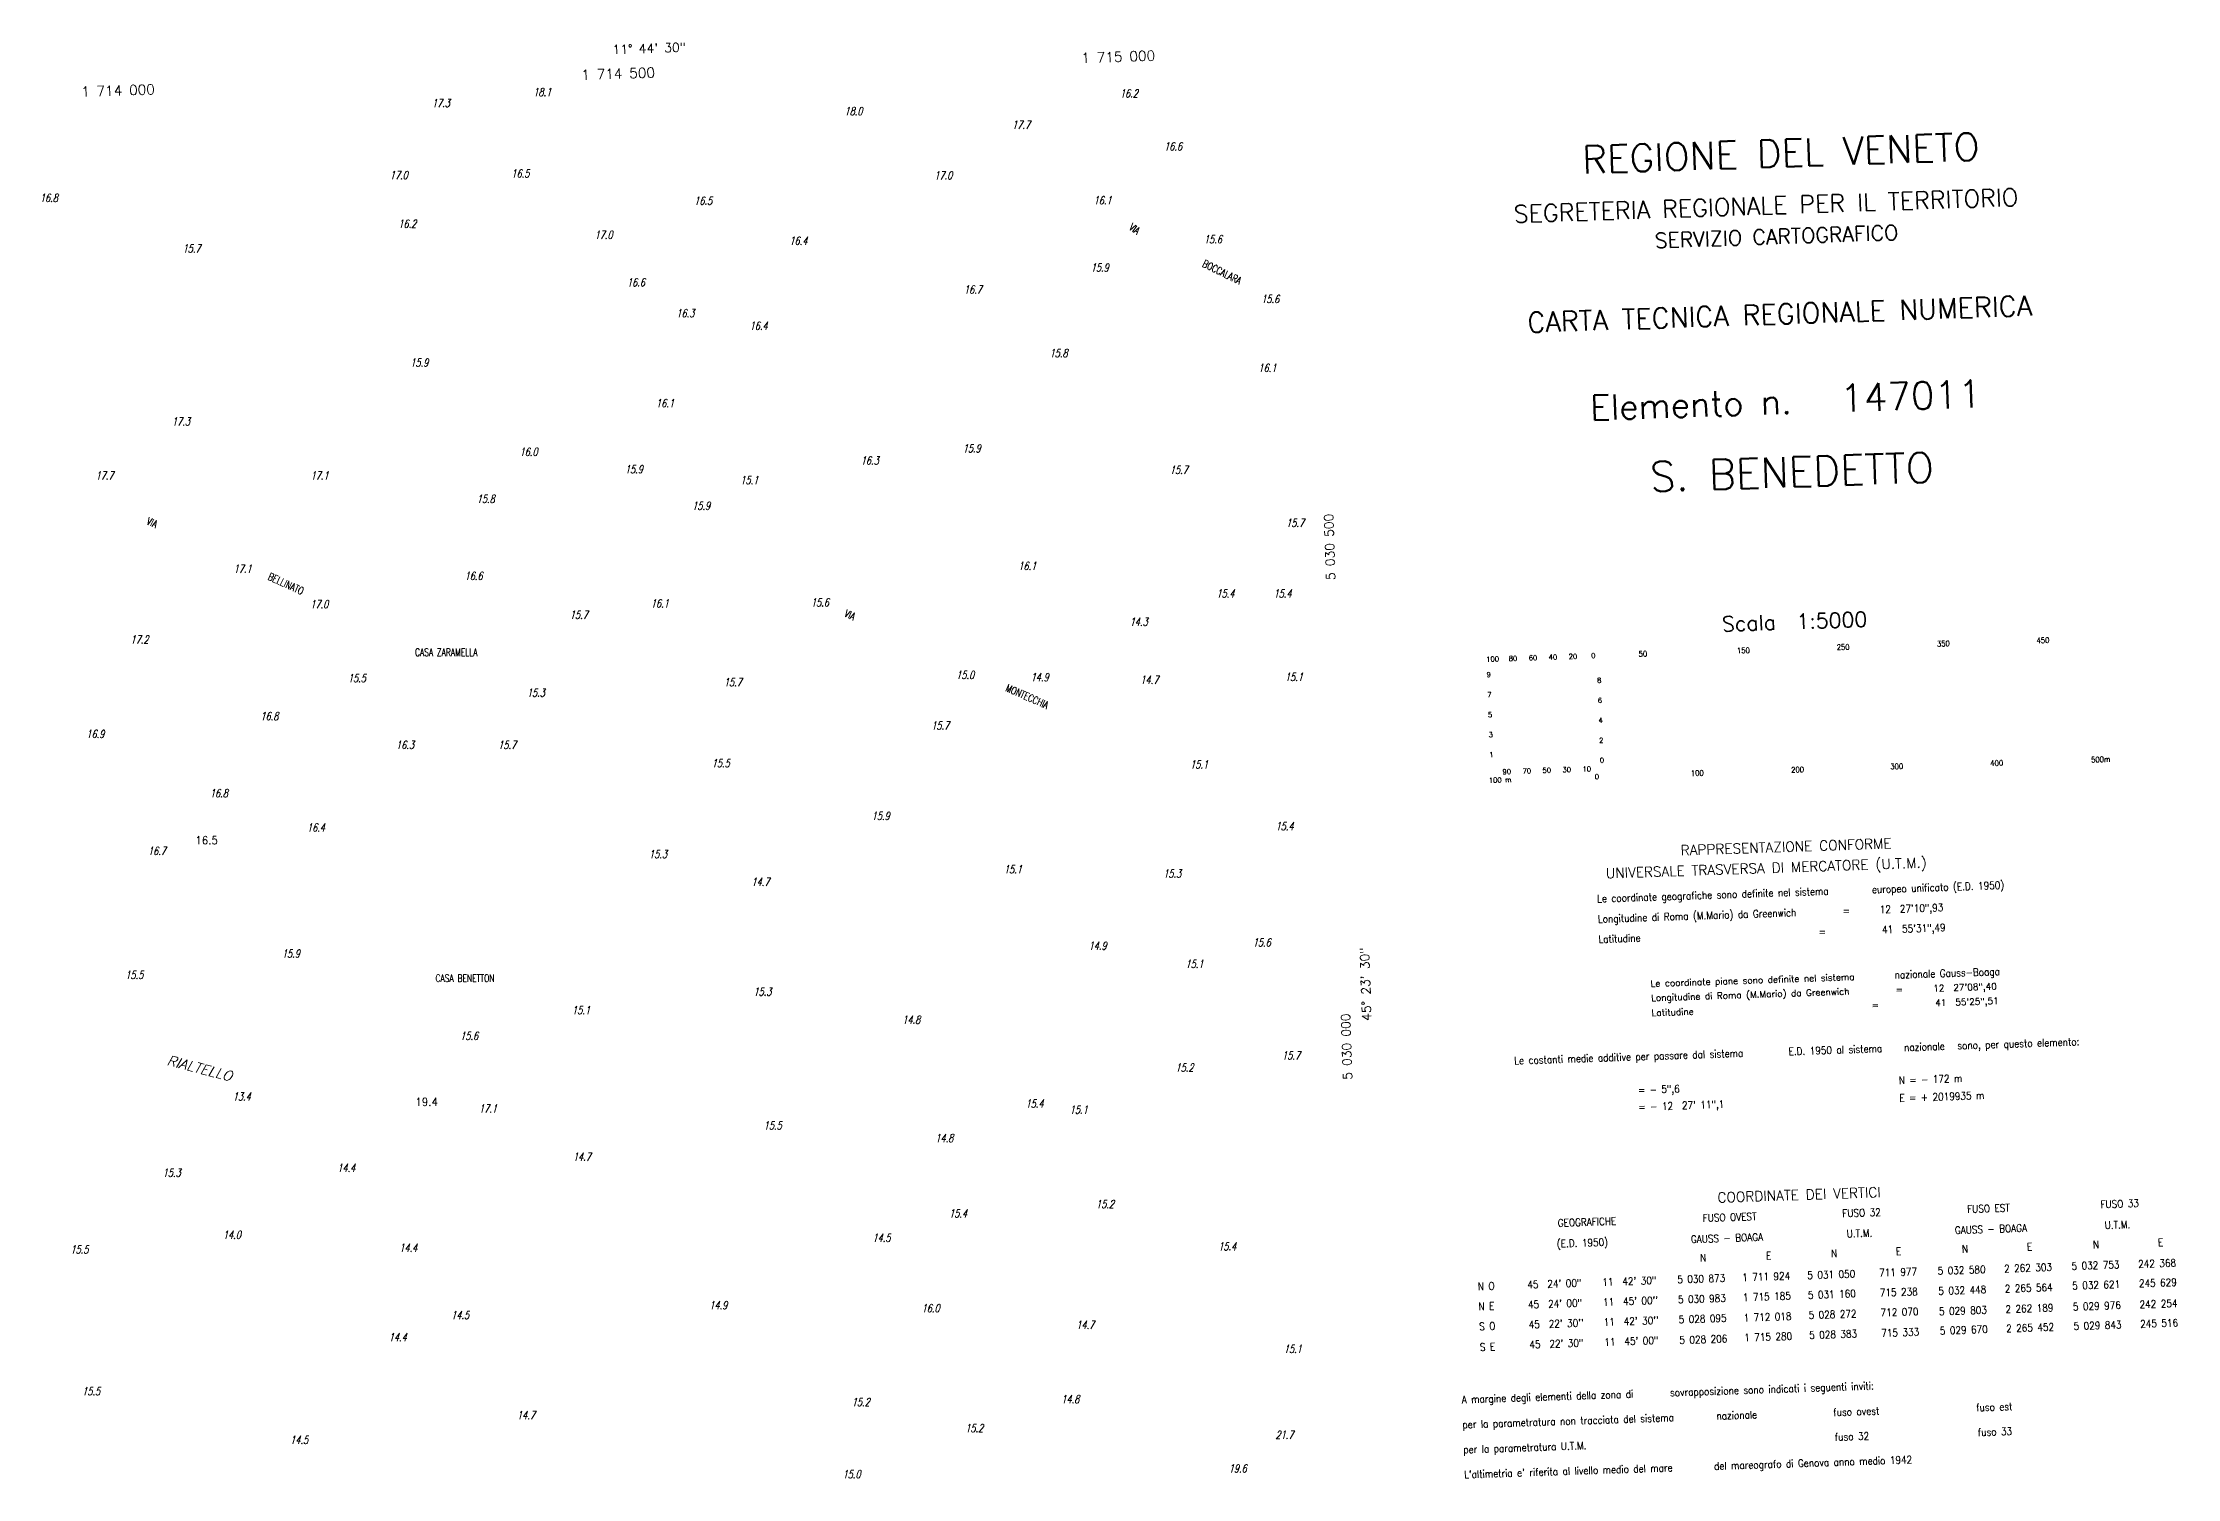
# Model space of a CAD drawing. Extents: x 1711905 to 1716091, y 5028020 to 5031001.
# Drawn here: x 1713924 to 1716058, y 5029566 to 5031001 of the extents above; entities that cross this region are included whole.
import ezdxf
from ezdxf.enums import TextEntityAlignment as Align

# ---------------------------------------------------------------- set-up
doc = ezdxf.new("R2010")
doc.units = 0
for name, color, linetype in [('11B2', 13, 'CONTINUOUS'), ('12A1', 13, 'CONTINUOUS'), ('14G7', 5, 'CONTINUOUS'), ('14O15', 5, 'CONTINUOUS'), ('16C3', 8, 'CONTINUOUS'), ('16K11', 7, 'CONTINUOUS'), ('16L12', 3, 'CONTINUOUS'), ('16M13', 2, 'CONTINUOUS'), ('16N14', 3, 'CONTINUOUS'), ('16O15', 2, 'CONTINUOUS'), ('16P16', 6, 'CONTINUOUS'), ('16Q17', 6, 'CONTINUOUS')]:
    doc.layers.add(name, color=color, linetype=linetype)
doc.styles.add('ROMANS', font='romans.shx')
doc.styles.get("Standard").update_dxf_attribs({"font": 'SIMPLEX'})
doc.styles.add('STYLE1', font='romans.shx', dxfattribs={"width": 0.75, "oblique": 15})

msp = doc.modelspace()

# ---------------------------------------------------------------- texts
at = {"layer": '11B2', "style": 'STYLE1', "oblique": 15, "width": 0.75}
for s, p in [('17.3               ', (1714313.504, 5030936.531, 17.344)), ('18.1               ', (1714414.809, 5030947.461, 18.108)), ('16.2               ', (1715001.34, 5030946.172, 16.171)), ('18.0               ', (1714725.984, 5030928.398, 18.026)), ('17.7               ', (1714893.504, 5030914.82, 17.661)), ('16.6               ', (1715045.492, 5030893.109, 16.572)), ('17.0               ', (1714271.379, 5030864.43, 16.974)), ('16.5               ', (1714392.934, 5030866.047, 16.49)), ('17.0               ', (1714815.73, 5030864.188, 17.04)), ('16.8               ', (1713921.578, 5030841.742, 16.794)), ('16.5               ', (1714575.707, 5030838.883, 16.475)), ('16.1               ', (1714975.012, 5030839.242, 16.138)), ('16.2               ', (1714279.883, 5030815.82, 16.158)), ('17.0               ', (1714476.094, 5030804.641, 16.958)), ('15.7               ', (1714064.277, 5030791.117, 15.734)), ('16.4               ', (1714670.895, 5030798.781, 16.39)), ('15.6               ', (1715085.313, 5030800.336, 15.637)), ('15.9               ', (1714972.176, 5030772, 15.897)), ('16.6               ', (1714508.5, 5030757.25, 16.592)), ('16.7               ', (1714845.387, 5030750.094, 16.723)), ('15.6               ', (1715142.566, 5030740.617, 15.637)), ('16.3               ', (1714557.82, 5030726.414, 16.291)), ('16.4               ', (1714631.133, 5030713.859, 16.392)), ('15.9               ', (1714291.891, 5030677.102, 15.874)), ('15.8               ', (1714931.035, 5030686.5, 15.846)), ('16.1               ', (1715139.73, 5030671.758, 16.057)), ('16.1               ', (1714537.566, 5030636.492, 16.091)), ('17.3               ', (1714053.602, 5030618.148, 17.251)), ('15.9               ', (1714844.172, 5030591.313, 15.857)), ('16.0               ', (1714401.113, 5030587.766, 16.041)), ('15.9               ', (1714506.426, 5030570.352, 15.874)), ('16.3               ', (1714742.238, 5030579.07, 16.274)), ('15.7               ', (1715051.215, 5030569.781, 15.678)), ('17.7               ', (1713977.25, 5030564.063, 17.672)), ('17.1               ', (1714192.148, 5030564.078, 17.087)), ('15.1               ', (1714621.816, 5030559.547, 15.088)), ('15.8               ', (1714358.301, 5030540.781, 15.757)), ('15.9               ', (1714573.668, 5030533.898, 15.873)), ('15.7               ', (1715167.465, 5030516.719, 15.695)), ('17.1               ', (1714115.254, 5030471.016, 17.087)), ('16.6               ', (1714346.148, 5030463.82, 16.605)), ('16.1               ', (1714899.68, 5030473.781, 16.107)), ('15.4               ', (1715097.793, 5030446.242, 15.361)), ('15.4               ', (1715154.906, 5030446.242, 15.389)), ('17.0               ', (1714191.824, 5030435.469, 16.959)), ('15.7               ', (1714451.34, 5030424.938, 15.687)), ('16.1               ', (1714532.352, 5030436.273, 16.088)), ('15.6               ', (1714692.414, 5030437.305, 15.589)), ('17.2               ', (1714012.152, 5030400.227, 17.215)), ('14.3               ', (1715011.113, 5030417.883, 14.325)), ('15.5               ', (1714229.512, 5030361.68, 15.453)), ('15.7               ', (1714605.398, 5030357.578, 15.654)), ('15.0               ', (1714837.617, 5030364.82, 14.977)), ('14.9               ', (1714912.141, 5030362.57, 14.943)), ('14.7               ', (1715021.766, 5030359.961, 14.721)), ('15.1               ', (1715166.273, 5030362.766, 15.113)), ('15.3               ', (1714408.449, 5030347.07, 15.319)), ('16.8               ', (1714142.02, 5030323.602, 16.849)), ('15.7               ', (1714812.664, 5030314.211, 15.67)), ('16.9               ', (1713967.996, 5030305.781, 16.94)), ('16.3               ', (1714277.617, 5030294.82, 16.268)), ('15.7               ', (1714379.691, 5030294.82, 15.687)), ('15.5               ', (1714593.246, 5030276.57, 15.52)), ('15.1               ', (1715071.492, 5030275.273, 15.055)), ('16.8               ', (1714091.535, 5030246.641, 16.812)), ('16.4               ', (1714188.602, 5030212.211, 16.447)), ('15.9               ', (1714753.121, 5030223.883, 15.937)), ('15.4               ', (1715156.957, 5030213.711, 15.422)), ('16.7               ', (1714029.617, 5030188.906, 16.666)), ('15.3               ', (1714530.539, 5030185.664, 15.252)), ('15.1               ', (1714885.34, 5030170.492, 15.102)), ('15.3               ', (1715044.594, 5030166.25, 15.317)), ('14.7               ', (1714632.898, 5030157.93, 14.702)), ('15.9               ', (1714163.492, 5030086.234, 15.935)), ('14.9               ', (1714970.063, 5030094.148, 14.935)), ('15.6               ', (1715134.109, 5030097.391, 15.584)), ('15.5               ', (1714006.934, 5030064.961, 15.533)), ('15.1               ', (1715066.871, 5030075.922, 15.133)), ('15.3               ', (1714634.922, 5030048.164, 15.302)), ('15.1               ', (1714453.578, 5030029.719, 15.085)), ('14.8               ', (1714783.672, 5030020.211, 14.785)), ('15.6               ', (1714341.715, 5030004.016, 15.62)), ('15.2               ', (1715056.859, 5029972.313, 15.153)), ('15.7               ', (1715163.387, 5029984.461, 15.65)), ('13.4               ', (1714114.414, 5029943.297, 13.352)), ('17.1               ', (1714360.539, 5029931.266, 17.137)), ('15.4               ', (1714906.973, 5029936.289, 15.404)), ('15.1               ', (1714951.121, 5029930.211, 15.069)), ('15.5               ', (1714645.195, 5029914.414, 15.537)), ('14.8               ', (1714816.742, 5029901.859, 14.802)), ('15.3               ', (1714044.34, 5029867.148, 15.264)), ('14.4               ', (1714218.918, 5029872.008, 14.35)), ('14.7               ', (1714454.414, 5029883.227, 14.669)), ('15.4               ', (1714830.512, 5029826.516, 15.404)), ('15.2               ', (1714977.449, 5029835.836, 15.166)), ('14.0               ', (1714104.516, 5029805.148, 14.014)), ('14.5               ', (1714753.957, 5029802.211, 14.501)), ('15.5               ', (1713952.109, 5029790.453, 15.482)), ('14.4               ', (1714280.883, 5029792.211, 14.389)), ('15.4               ', (1715099.578, 5029793.617, 15.42)), ('14.5               ', (1714332.73, 5029724.969, 14.492)), ('14.9               ', (1714590.797, 5029734.758, 14.86)), ('16.0               ', (1714803.051, 5029731.789, 15.96)), ('14.7               ', (1714957.699, 5029715.18, 14.735)), ('14.4               ', (1714270.352, 5029702.695, 14.418)), ('15.1               ', (1715165.199, 5029691.133, 15.069)), ('15.5               ', (1713963.844, 5029648.797, 15.499)), ('15.2               ', (1714733.207, 5029637.93, 15.21)), ('14.8               ', (1714942.754, 5029640.867, 14.761)), ('14.7               ', (1714398.543, 5029624.922, 14.734)), ('15.2               ', (1714846.695, 5029611.984, 15.18)), ('14.5               ', (1714171.754, 5029600.188, 14.528)), ('21.7               ', (1715156.793, 5029605.227, 21.7)), ('15.0               ', (1714724.027, 5029565.859, 14.97)), ('19.6               ', (1715110.109, 5029571.648, 19.58))]:
    msp.add_text(s, height=8, dxfattribs=at).set_placement(p)
at = {"layer": '12A1', "width": 0.938}
for s, p in [('16.5               ', (1714077.027, 5030199.539, 16.5)), ('19.4               ', (1714297.02, 5029937.984, 19.36))]:
    msp.add_text(s, height=8, dxfattribs=at).set_placement(p)
at = {"layer": '14G7', "width": 0.733}
for s, rotation, p in [('VIA', 325.68, (1715009.703, 5030814.523)), ('BOCCALARA', 333.79, (1715083.109, 5030777.297)), ('VIA', 335.44, (1714027.578, 5030519.898)), ('BELLINATO', 335.22, (1714148.922, 5030464.43)), ('VIA', 334.39, (1714725.195, 5030427.68)), ('MONTECCHIA', 336.25, (1714886.348, 5030352.977))]:
    msp.add_text(s, height=7.5, rotation=rotation, dxfattribs=at).set_placement(p)
for s, p in [('CASA ZARAMELLA', (1714296.633, 5030387.695)), ('CASA BENETTON', (1714317.191, 5030061.867))]:
    msp.add_text(s, height=7.5, dxfattribs=at).set_placement(p)
at = {"layer": '14O15', "color": 5, "style": 'ROMANS', "oblique": 15}
msp.add_text('RIALTELLO', height=10, rotation=345.53, dxfattribs=at).set_placement((1714047.879, 5029979.203))
at = {"layer": '16C3', "linetype": 'CONTINUOUS', "style": 'ROMANS'}
for s, rotation, p in [('11%%d 44\' 30"', 1.932, (1714530.748, 5030995.143)), ('45%%d 23\' 30"', 91.938, (1715246.95, 5030059.612))]:
    msp.add_text(s, height=9, rotation=rotation, dxfattribs=at).set_placement(p, align=Align.MIDDLE)
for s, height, rotation, p in [('1 715 000', 10, 1.932, (1714999.831, 5030981.756)), ('1 714 500', 10, 1.932, (1714499.831, 5030964.889)), ('1 714 000', 10, 1.932, (1713999.831, 5030948.029)), ('5 030 500', 9, 91.938, (1715215.515, 5030496.922)), ('5 030 000', 9, 91.938, (1715232.433, 5029997.377))]:
    msp.add_text(s, height=height, rotation=rotation, dxfattribs=at).set_placement(p, align=Align.CENTER)
at = {"layer": '16K11'}
msp.add_text('REGIONE DEL VENETO', height=27.5, rotation=1.931, dxfattribs=at).set_placement((1715464.153, 5030869.994))
at = {"layer": '16L12'}
for s, height, p in [('SEGRETERIA REGIONALE PER IL TERRITORIO', 17.5, (1715395.289, 5030820.735)), ('SERVIZIO CARTOGRAFICO', 15, (1715536.22, 5030795.471)), ('Scala  1:5000', 15, (1715603.431, 5030412.183))]:
    msp.add_text(s, height=height, rotation=1.931, dxfattribs=at).set_placement(p)
at = {"layer": '16M13'}
msp.add_text('CARTA TECNICA REGIONALE NUMERICA', height=20, rotation=1.931, dxfattribs=at).set_placement((1715408.996, 5030711.13))
at = {"layer": '16N14'}
msp.add_text('Elemento n.', height=25, rotation=1.931, dxfattribs=at).set_placement((1715471.999, 5030623.213))
at = {"layer": '16O15'}
for s, height, p in [('147011', 27.5, (1715721.857, 5030631.644)), ('S. BENEDETTO', 30, (1715531.662, 5030551.899))]:
    msp.add_text(s, height=height, rotation=1.931, dxfattribs=at).set_placement(p)
at = {"layer": '16P16'}
for s, p in [('RAPPRESENTAZIONE CONFORME', (1715562.143, 5030188.464)), ('UNIVERSALE TRASVERSA DI MERCATORE (U.T.M.)', (1715487.28, 5030165.473)), ('COORDINATE DEI VERTICI', (1715598.886, 5029841.386))]:
    msp.add_text(s, height=10, rotation=1.931, dxfattribs=at).set_placement(p)
at = {"layer": '16Q17'}
for s, height, rotation, width, p in [('450', 5.5, 1.911, 0.909, (1715917.759, 5030400.5)), ('50', 5.5, 1.891, 0.909, (1715519.995, 5030387.067)), ('150', 5.5, 1.911, 0.909, (1715618.359, 5030390.389)), ('250', 5.5, 1.911, 0.909, (1715718.028, 5030393.755)), ('350', 5.5, 1.941, 0.909, (1715818.236, 5030397.134)), ('300', 5.5, 1.911, 0.909, (1715771.617, 5030274.498)), ('400', 5.5, 1.941, 0.909, (1715871.58, 5030277.869)), ('500m', 5.5, 1.941, 0.909, (1715972.323, 5030281.271)), ('100', 5.5, 1.941, 0.909, (1715572.178, 5030267.703)), ('200', 5.5, 1.941, 0.909, (1715672.494, 5030271.146)), ('Le coordinate geografiche sono definite nel sistema ', 7.5, 1.931, 0.867, (1715478.504, 5030141.319)), ('europeo unificato (E.D. 1950)', 7.5, 1.931, 0.867, (1715753.238, 5030150.583)), ('Longitudine di Roma (M.Mario) da Greenwich      = ', 7.5, 1.931, 0.867, (1715479.374, 5030121.022)), ('12  27\'10",93', 7.5, 1.931, 0.867, (1715761.118, 5030130.543)), ('Latitudine                                    = ', 7.5, 1.931, 0.867, (1715479.869, 5030100.842)), ('41  55\'31",49', 7.5, 1.931, 0.867, (1715763.34, 5030110.506)), ('nazionale Gauss-Boaga', 7.5, 1.931, 0.867, (1715775.948, 5030065.21)), ('nazionale', 7.5, 1.941, 0.867, (1715785.412, 5029992.713)), ('sono, per questo elemento:', 7.5, 1.931, 0.867, (1715838.657, 5029994.509)), ('Le costanti medie additive per passare dal sistema ', 7.5, 1.931, 0.867, (1715395.693, 5029979.431)), ('E.D. 1950 al sistema', 7.5, 1.931, 0.867, (1715669.893, 5029988.667)), ('= - 5",6', 7.5, 1.931, 0.867, (1715519.313, 5029950.081)), ('N = - 172 m', 7.5, 1.941, 0.867, (1715780.132, 5029959.841)), ('= - 12  27\' 11",1', 7.5, 1.931, 0.867, (1715519.881, 5029933.23)), ('E = + 2019935 m', 7.5, 1.931, 0.867, (1715780.731, 5029942.092)), ('FUSO OVEST', 7.5, 1.931, 0.867, (1715584.079, 5029822.066)), ('FUSO 32', 7.5, 1.931, 0.867, (1715723.659, 5029826.793)), ('FUSO EST', 7.5, 1.941, 0.867, (1715848.452, 5029831.021)), ('FUSO 33', 7.5, 1.931, 0.867, (1715981.754, 5029835.746)), ('GEOGRAFICHE', 7.5, 1.941, 0.867, (1715439.171, 5029817.179)), ('GAUSS - BOAGA', 7.5, 1.931, 0.867, (1715572.291, 5029800.891)), ('U.T.M.', 7.5, 1.931, 0.867, (1715728.022, 5029806.458)), ('GAUSS - BOAGA', 7.5, 1.941, 0.867, (1715836.175, 5029809.96)), ('U.T.M.', 7.5, 1.931, 0.867, (1715985.946, 5029814.986)), ('(E.D. 1950)', 7.5, 1.941, 0.867, (1715438.228, 5029796.506)), ('N', 7.5, 1.981, 0.867, (1715581.438, 5029782.289)), ('E', 7.5, 1.911, 0.867, (1715647.4, 5029784.523)), ('N', 7.5, 1.911, 0.867, (1715712.363, 5029786.719)), ('E', 7.5, 1.981, 0.867, (1715777.326, 5029788.905)), ('N', 7.5, 1.911, 0.867, (1715843.294, 5029791.139)), ('E', 7.5, 1.911, 0.867, (1715908.251, 5029793.335)), ('N', 7.5, 1.911, 0.867, (1715974.214, 5029795.559)), ('E', 7.5, 1.911, 0.867, (1716039.182, 5029797.755)), ('11  42\' 30"', 7.5, 1.931, 0.867, (1715483.702, 5029758.111)), ('5 030 873', 7.5, 1.931, 0.867, (1715558.66, 5029760.644)), ('1 711 924', 7.5, 1.931, 0.867, (1715623.623, 5029762.835)), ('5 031 050', 7.5, 1.931, 0.867, (1715688.656, 5029764.873)), (' 711 977', 7.5, 1.941, 0.867, (1715756.047, 5029767.305)), ('5 032 580', 7.5, 1.931, 0.867, (1715818.951, 5029769.297)), ('2 262 303', 7.5, 1.931, 0.867, (1715885.368, 5029771.536)), ('5 032 753', 7.5, 1.931, 0.867, (1715952.81, 5029774.091)), ('242 368', 7.5, 1.931, 0.867, (1716019.448, 5029776.168)), ('245 629', 7.5, 1.931, 0.867, (1716020.202, 5029756.797)), ('N O', 7.5, 1.941, 0.867, (1715359.278, 5029753.78)), ('45  24\' 00"', 7.5, 1.931, 0.867, (1715408.745, 5029755.579)), ('45  24\' 00"', 7.5, 1.931, 0.867, (1715409.419, 5029735.595)), ("11  45' 00''", 7.5, 1.931, 0.867, (1715484.376, 5029738.123)), ('5 030 983', 7.5, 1.931, 0.867, (1715559.334, 5029740.655)), ('1 715 185', 7.5, 1.931, 0.867, (1715624.297, 5029742.851)), ('5 031 160', 7.5, 2.091, 0.867, (1715689.26, 5029745.047)), (' 715 238', 7.5, 1.931, 0.867, (1715756.721, 5029747.322)), ('5 032 448', 7.5, 1.931, 0.867, (1715819.629, 5029749.183)), ('2 265 564', 7.5, 1.931, 0.867, (1715886.046, 5029751.423)), ('5 032 621', 7.5, 1.931, 0.867, (1715953.472, 5029754.457)), ('242 254', 7.5, 1.931, 0.867, (1716020.812, 5029735.741)), ('N E', 7.5, 1.921, 0.867, (1715359.952, 5029733.797)), ("45  22' 30''", 7.5, 1.931, 0.867, (1715410.093, 5029715.606)), ("11  42' 30''", 7.5, 1.931, 0.867, (1715485.05, 5029718.139)), ('5 028 095', 7.5, 1.931, 0.867, (1715560.008, 5029720.672)), ('1 712 018', 7.5, 1.931, 0.867, (1715624.939, 5029722.481)), ('5 028 272', 7.5, 1.931, 0.867, (1715689.934, 5029725.048)), (' 712 070', 7.5, 1.931, 0.867, (1715757.466, 5029727.466)), ('5 029 803', 7.5, 1.931, 0.867, (1715820.337, 5029728.78)), ('2 262 189', 7.5, 1.931, 0.867, (1715886.764, 5029731.02)), ('5 029 976', 7.5, 1.931, 0.867, (1715954.179, 5029733.494)), ('5 029 843', 7.5, 1.931, 0.867, (1715954.836, 5029714.03)), ('245 516', 7.5, 1.931, 0.867, (1716021.468, 5029716.277)), ('S O', 7.5, 1.941, 0.867, (1715360.626, 5029713.803)), ('S E', 7.5, 1.941, 0.867, (1715361.313, 5029693.125)), ('45  22\' 30"', 7.5, 1.931, 0.867, (1715410.767, 5029695.613)), ('11  45\' 00"', 7.5, 1.931, 0.867, (1715485.725, 5029698.145)), ('5 028 206', 7.5, 1.931, 0.867, (1715560.788, 5029700.046)), ('1 715 280', 7.5, 1.931, 0.867, (1715625.599, 5029702.597)), ('5 028 383', 7.5, 1.931, 0.867, (1715690.524, 5029705.037)), (' 715 333', 7.5, 1.941, 0.867, (1715758.156, 5029707.007)), ('5 029 670', 7.5, 1.931, 0.867, (1715821.122, 5029709.506)), ('2 265 452', 7.5, 1.931, 0.867, (1715887.415, 5029711.731)), ('sovrapposizione sono indicati i seguenti inviti:', 7.5, 1.931, 0.867, (1715551.454, 5029647.657)), ('A margine degli elementi della zona di ', 7.5, 1.931, 0.867, (1715343.086, 5029640.665)), ('fuso est', 7.5, 1.931, 0.867, (1715857.497, 5029632.683)), ('per la parametratura non tracciata del sistema', 7.5, 1.931, 0.867, (1715343.928, 5029615.69)), ('nazionale', 7.5, 1.931, 0.867, (1715597.81, 5029624.356)), ('fuso ovest', 7.5, 1.931, 0.867, (1715714.69, 5029627.977)), ('fuso 33', 7.5, 1.941, 0.867, (1715859.121, 5029607.969)), ('per la parametratura U.T.M.', 7.5, 1.931, 0.867, (1715344.771, 5029590.699)), ('fuso 32', 7.5, 1.941, 0.867, (1715716.145, 5029603.202)), ("L'altimetria e' riferita al livello medio del mare ", 7.5, 1.931, 0.867, (1715345.613, 5029565.713)), ('del mareografo di Genova anno medio 1942', 7.5, 1.931, 0.867, (1715595.446, 5029574.153))]:
    msp.add_text(s, height=height, rotation=rotation, dxfattribs=dict(at, width=width)).set_placement(p)
for s, height, rotation, p in [('100', 5, 1.961, (1715367.582, 5030381.917)), ('80', 5, 1.921, (1715390.07, 5030382.68)), ('60', 5, 1.921, (1715410.058, 5030383.355)), ('40', 5, 1.921, (1715430.047, 5030384.029)), ('20', 5, 1.921, (1715450.035, 5030384.703)), ('0', 5, 1.921, (1715472.477, 5030385.464)), ('9', 5, 1.921, (1715367.987, 5030366.522)), ('8', 5, 1.921, (1715478.475, 5030360.863)), ('7', 5, 1.921, (1715368.66, 5030346.538)), ('6', 5, 2.041, (1715479.154, 5030340.869)), ('5', 5, 1.921, (1715369.34, 5030326.545)), ('4', 5, 1.921, (1715479.828, 5030320.88)), ('3', 5, 1.921, (1715370.014, 5030306.556)), ('2', 5, 1.921, (1715480.502, 5030300.897)), ('1', 5, 1.921, (1715370.688, 5030286.568)), ('10', 5, 1.921, (1715463.843, 5030272.104)), ('0', 5, 1.921, (1715481.176, 5030280.908)), ('100 m', 5, 1.921, (1715370.196, 5030260.942)), ('90', 5, 1.981, (1715383.889, 5030269.403)), ('70', 5, 1.921, (1715403.877, 5030270.082)), ('50', 5, 1.921, (1715423.866, 5030270.756)), ('30', 5, 1.921, (1715443.855, 5030271.43)), ('0', 5, 1.941, (1715476.121, 5030264.514)), ('Le coordinate piane sono definite nel sistema', 6.5, 1.931, (1715532.042, 5030056.985)), ('Longitudine di Roma (M.Mario) da Greenwich      = ', 6.5, 1.931, (1715532.525, 5030042.668)), ('12  27\'08",40', 6.5, 1.931, (1715814.566, 5030052.28)), ('41  55\'25",51', 6.5, 1.931, (1715816.513, 5030037.722)), ('Latitudine                                    = ', 6.5, 1.931, (1715533.026, 5030027.802))]:
    msp.add_text(s, height=height, rotation=rotation, dxfattribs=at).set_placement(p)

doc.saveas('drawing.dxf')
